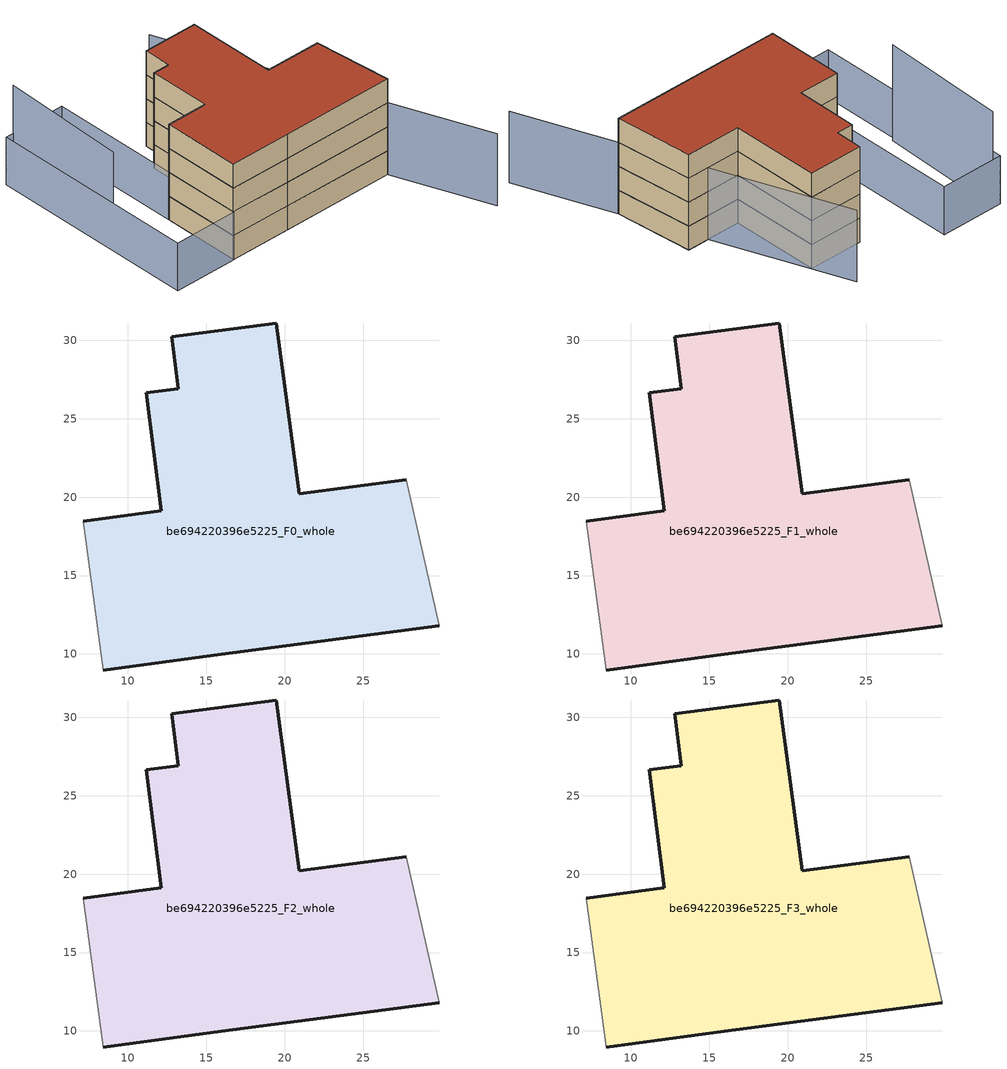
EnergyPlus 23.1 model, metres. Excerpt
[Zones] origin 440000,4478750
be694220396e5225_F0_whole
 floor ground (EU_floor_Construction): 29.87,11.81 27.75,21.11 20.94,20.23 19.48,31.11 12.79,30.23 13.21,26.92 11.18,26.65 12.14,19.13 7.15,18.46 8.42,8.97 15.95,9.97 z0
 wall outside (EU_wall_Construction): 7.15,18.46 12.14,19.13 11.18,26.65 13.21,26.92 12.79,30.23 19.48,31.11 20.94,20.23 27.75,21.11 / 29.87,11.81 15.95,9.97 8.42,8.97 z0:3
 wall adiabatic (EU_wall_Construction): 8.42,8.97 7.15,18.46 / 27.75,21.11 29.87,11.81 z0:3
be694220396e5225_F1_whole
 floor to be694220396e5225_F0_whole (EU_floor_Construction): 29.87,11.81 27.75,21.11 20.94,20.23 19.48,31.11 12.79,30.23 13.21,26.92 11.18,26.65 12.14,19.13 7.15,18.46 8.42,8.97 15.94,9.97 z3
 wall outside (EU_wall_Construction): 7.15,18.46 12.14,19.13 11.18,26.65 13.21,26.92 12.79,30.23 19.48,31.11 20.94,20.23 27.75,21.11 / 29.87,11.81 15.95,9.97 8.42,8.97 z3:6
 wall adiabatic (EU_wall_Construction): 8.42,8.97 7.15,18.46 / 27.75,21.11 29.87,11.81 z3:6
be694220396e5225_F2_whole
 floor to be694220396e5225_F1_whole (EU_floor_Construction): 29.87,11.81 27.75,21.11 20.94,20.23 19.48,31.11 12.79,30.23 13.21,26.92 11.18,26.65 12.14,19.13 7.15,18.46 8.42,8.97 15.94,9.97 z6
 wall outside (EU_wall_Construction): 7.15,18.46 12.14,19.13 11.18,26.65 13.21,26.92 12.79,30.23 19.48,31.11 20.94,20.23 27.75,21.11 / 29.87,11.81 15.95,9.97 8.42,8.97 z6:9
 wall adiabatic (EU_wall_Construction): 8.42,8.97 7.15,18.46 / 27.75,21.11 29.87,11.81 z6:9
be694220396e5225_F3_whole
 floor to be694220396e5225_F2_whole (EU_floor_Construction): 29.87,11.81 27.75,21.11 20.94,20.23 19.48,31.11 12.79,30.23 13.21,26.92 11.18,26.65 12.14,19.13 7.15,18.46 8.42,8.97 15.94,9.97 z9
 wall outside (EU_wall_Construction): 7.15,18.46 12.14,19.13 11.18,26.65 13.21,26.92 12.79,30.23 19.48,31.11 20.94,20.23 27.75,21.11 / 29.87,11.81 15.95,9.97 8.42,8.97 z9:12
 wall adiabatic (EU_wall_Construction): 8.42,8.97 7.15,18.46 / 27.75,21.11 29.87,11.81 z9:12
 roof outside (EU_roof_Construction): 27.75,21.11 29.87,11.81 15.95,9.97 8.42,8.97 7.15,18.46 12.14,19.13 11.18,26.65 13.21,26.92 12.79,30.23 19.48,31.11 20.94,20.23 z12
shading: 35.72,0.87 17.11,35.65 z0:9; 5.07,34.18 8.42,8.96 / 8.42,8.96 0.62,7.93 / 0.62,7.93 -2.72,33.15 / -2.72,33.15 5.07,34.18 z0:6; -1.74,33.28 -0.31,17.82 z0:12
[Building]
EU S2 Campaign: North Axis=0; Terrain=City; Solar Distribution=FullExterior
[Site:Location]
Madrid: Latitude=40.5; Longitude=-3.5; Time Zone=1; Elevation=609
[SizingPeriod:WeatherFileDays]
AnnualSizingPeriod: Begin Month=1; Begin Day of Month=1; End Month=12; End Day of Month=31; Day of Week for Start Day=Monday; Use Weather File Daylight Saving Period=No; Use Weather File Rain and Snow Indicators=No
[MATERIAL]
EU_InternalMass_Material: Roughness=MediumRough; Thickness=0.1; Conductivity=1; Density=1800; Specific Heat=900; Thermal Absorptance=0.9; Solar Absorptance=0.7; Visible Absorptance=0.7
[MATERIAL:NOMASS] Roughness=MediumRough; Thermal Absorptance=0.9; Solar Absorptance=0.7; Visible Absorptance=0.7
Name | Thermal Resistance
EU_wall_NoMass | 0.609216
EU_roof_NoMass | 0.513268
EU_floor_NoMass | 0.568163
[CONSTRUCTION]
EU_wall_Construction: EU_wall_NoMass
EU_roof_Construction: EU_roof_NoMass
EU_floor_Construction: EU_floor_NoMass
EU_InternalMass_Construction: EU_InternalMass_Material
[ZONE] Type=1; Multiplier=1; Ceiling Height=autocalculate; Floor Area=autocalculate; Part of Total Floor Area=Yes
Name | Volume
be694220396e5225_F0_whole | 876.467
be694220396e5225_F1_whole; be694220396e5225_F2_whole; be694220396e5225_F3_whole | 876.468
[INTERNALMASS] Construction=EU_InternalMass_Construction; Surface Area=292.16
Name | Zone or ZoneList
be694220396e5225_F0_whole_EU_InternalMass | be694220396e5225_F0_whole
be694220396e5225_F1_whole_EU_InternalMass | be694220396e5225_F1_whole
be694220396e5225_F2_whole_EU_InternalMass | be694220396e5225_F2_whole
be694220396e5225_F3_whole_EU_InternalMass | be694220396e5225_F3_whole
[OTHEREQUIPMENT] Fuel Type=Electricity; Design Level Calculation Method=Watts/Area; Power per Zone Floor Area=1; Fraction Latent=0; Fraction Radiant=0; Fraction Lost=0; Carbon Dioxide Generation Rate=0; EndUse Subcategory=EU_Step8_InternalGains
Name | Zone or ZoneList or Space or SpaceList | Schedule
EU_Step8_InternalGain_be694220396e5225_F0_whole_f000 | be694220396e5225_F0_whole | EU_Step8_GainSchedule_be694220396e5225_F0_whole_f000
EU_Step8_InternalGain_be694220396e5225_F1_whole_f000 | be694220396e5225_F1_whole | EU_Step8_GainSchedule_be694220396e5225_F1_whole_f000
EU_Step8_InternalGain_be694220396e5225_F2_whole_f000 | be694220396e5225_F2_whole | EU_Step8_GainSchedule_be694220396e5225_F2_whole_f000
EU_Step8_InternalGain_be694220396e5225_F3_whole_f000 | be694220396e5225_F3_whole | EU_Step8_GainSchedule_be694220396e5225_F3_whole_f000
[ZONEVENTILATION:DESIGNFLOWRATE] Schedule=EU_AlwaysOn; Design Flow Rate Calculation Method=AirChanges/Hour; Air Changes per Hour=0.752966; Ventilation Type=Natural; Fan Pressure Rise=0; Fan Total Efficiency=1; Constant Term Coefficient=1; Temperature Term Coefficient=0; Velocity Term Coefficient=0; Velocity Squared Term Coefficient=0; Minimum Indoor Temperature=-100; Maximum Indoor Temperature=100; Delta Temperature=-100; Minimum Outdoor Temperature=-100; Maximum Outdoor Temperature=100; Maximum Wind Speed=40
Name | Zone or ZoneList or Space or SpaceList
EU_ConstantAir_be694220396e5225_F0_whole | be694220396e5225_F0_whole
EU_ConstantAir_be694220396e5225_F1_whole | be694220396e5225_F1_whole
EU_ConstantAir_be694220396e5225_F2_whole | be694220396e5225_F2_whole
EU_ConstantAir_be694220396e5225_F3_whole | be694220396e5225_F3_whole
[HVACTEMPLATE:THERMOSTAT] Constant Heating Setpoint=20; Constant Cooling Setpoint=50
EU_HeatOnly_be694220396e5225_F0_whole; EU_HeatOnly_be694220396e5225_F1_whole; EU_HeatOnly_be694220396e5225_F2_whole; EU_HeatOnly_be694220396e5225_F3_whole
[HVACTEMPLATE:ZONE:IDEALLOADSAIRSYSTEM] System Availability Schedule=EU_AlwaysOn; Maximum Heating Supply Air Temperature=50; Minimum Cooling Supply Air Temperature=13; Maximum Heating Supply Air Humidity Ratio=0.0156; Minimum Cooling Supply Air Humidity Ratio=0.0077; Heating Limit=NoLimit; Cooling Limit=NoLimit; Heating Availability Schedule=EU_AlwaysOn; Cooling Availability Schedule=EU_CoolingOff; Dehumidification Control Type=ConstantSensibleHeatRatio; Cooling Sensible Heat Ratio=0.7; Dehumidification Setpoint=60; Humidification Control Type=None; Humidification Setpoint=30; Outdoor Air Method=None; Outdoor Air Flow Rate per Person=0.00944; Outdoor Air Flow Rate per Zone Floor Area=0; Outdoor Air Flow Rate per Zone=0; Demand Controlled Ventilation Type=None; Outdoor Air Economizer Type=NoEconomizer; Heat Recovery Type=None; Sensible Heat Recovery Effectiveness=0.7; Latent Heat Recovery Effectiveness=0.65
Name | Template Thermostat
be694220396e5225_F0_whole | EU_HeatOnly_be694220396e5225_F0_whole
be694220396e5225_F1_whole | EU_HeatOnly_be694220396e5225_F1_whole
be694220396e5225_F2_whole | EU_HeatOnly_be694220396e5225_F2_whole
be694220396e5225_F3_whole | EU_HeatOnly_be694220396e5225_F3_whole
[SIZING:ZONE] Zone Cooling Design Supply Air Temperature Input Method=SupplyAirTemperature; Zone Cooling Design Supply Air Temperature=13; Zone Heating Design Supply Air Temperature Input Method=SupplyAirTemperature; Zone Heating Design Supply Air Temperature=50; Zone Cooling Design Supply Air Humidity Ratio=0.008; Zone Heating Design Supply Air Humidity Ratio=0.008; Cooling Design Air Flow Method=DesignDay; Cooling Design Air Flow Rate=0; Cooling Minimum Air Flow per Zone Floor Area=0.000762; Cooling Minimum Air Flow=0; Cooling Minimum Air Flow Fraction=0.2; Heating Design Air Flow Method=DesignDay; Heating Design Air Flow Rate=0; Heating Maximum Air Flow per Zone Floor Area=0.002032; Heating Maximum Air Flow=0.141576; Heating Maximum Air Flow Fraction=0.3; Account for Dedicated Outdoor Air System=No; Dedicated Outdoor Air System Control Strategy=NeutralSupplyAir; Dedicated Outdoor Air Low Setpoint Temperature for Design=autosize; Dedicated Outdoor Air High Setpoint Temperature for Design=autosize; Zone Load Sizing Method=Sensible Load Only No Latent Load; Zone Latent Cooling Design Supply Air Humidity Ratio Input Method=HumidityRatioDifference; Zone Cooling Design Supply Air Humidity Ratio Difference=0.005; Zone Latent Heating Design Supply Air Humidity Ratio Input Method=HumidityRatioDifference; Zone Humidification Design Supply Air Humidity Ratio Difference=0.005
be694220396e5225_F0_whole; be694220396e5225_F1_whole; be694220396e5225_F2_whole; be694220396e5225_F3_whole
[SCHEDULE:CONSTANT]
Name | Hourly Value
EU_AlwaysOn | 1
EU_CoolingOff | 0
[SCHEDULE:FILE] Column Number=1; Rows to Skip at Top=0; Number of Hours of Data=8760; Column Separator=Comma; Interpolate to Timestep=No; Minutes per Item=60; Adjust Schedule for Daylight Savings=Yes
Name | File
EU_Step8_GainSchedule_be694220396e5225_F0_whole_f000 | ../../schedules/be694220396e5225/be694220396e5225_F0_whole_f000_gain.csv
EU_Step8_GainSchedule_be694220396e5225_F1_whole_f000 | ../../schedules/be694220396e5225/be694220396e5225_F1_whole_f000_gain.csv
EU_Step8_GainSchedule_be694220396e5225_F2_whole_f000 | ../../schedules/be694220396e5225/be694220396e5225_F2_whole_f000_gain.csv
EU_Step8_GainSchedule_be694220396e5225_F3_whole_f000 | ../../schedules/be694220396e5225/be694220396e5225_F3_whole_f000_gain.csv
